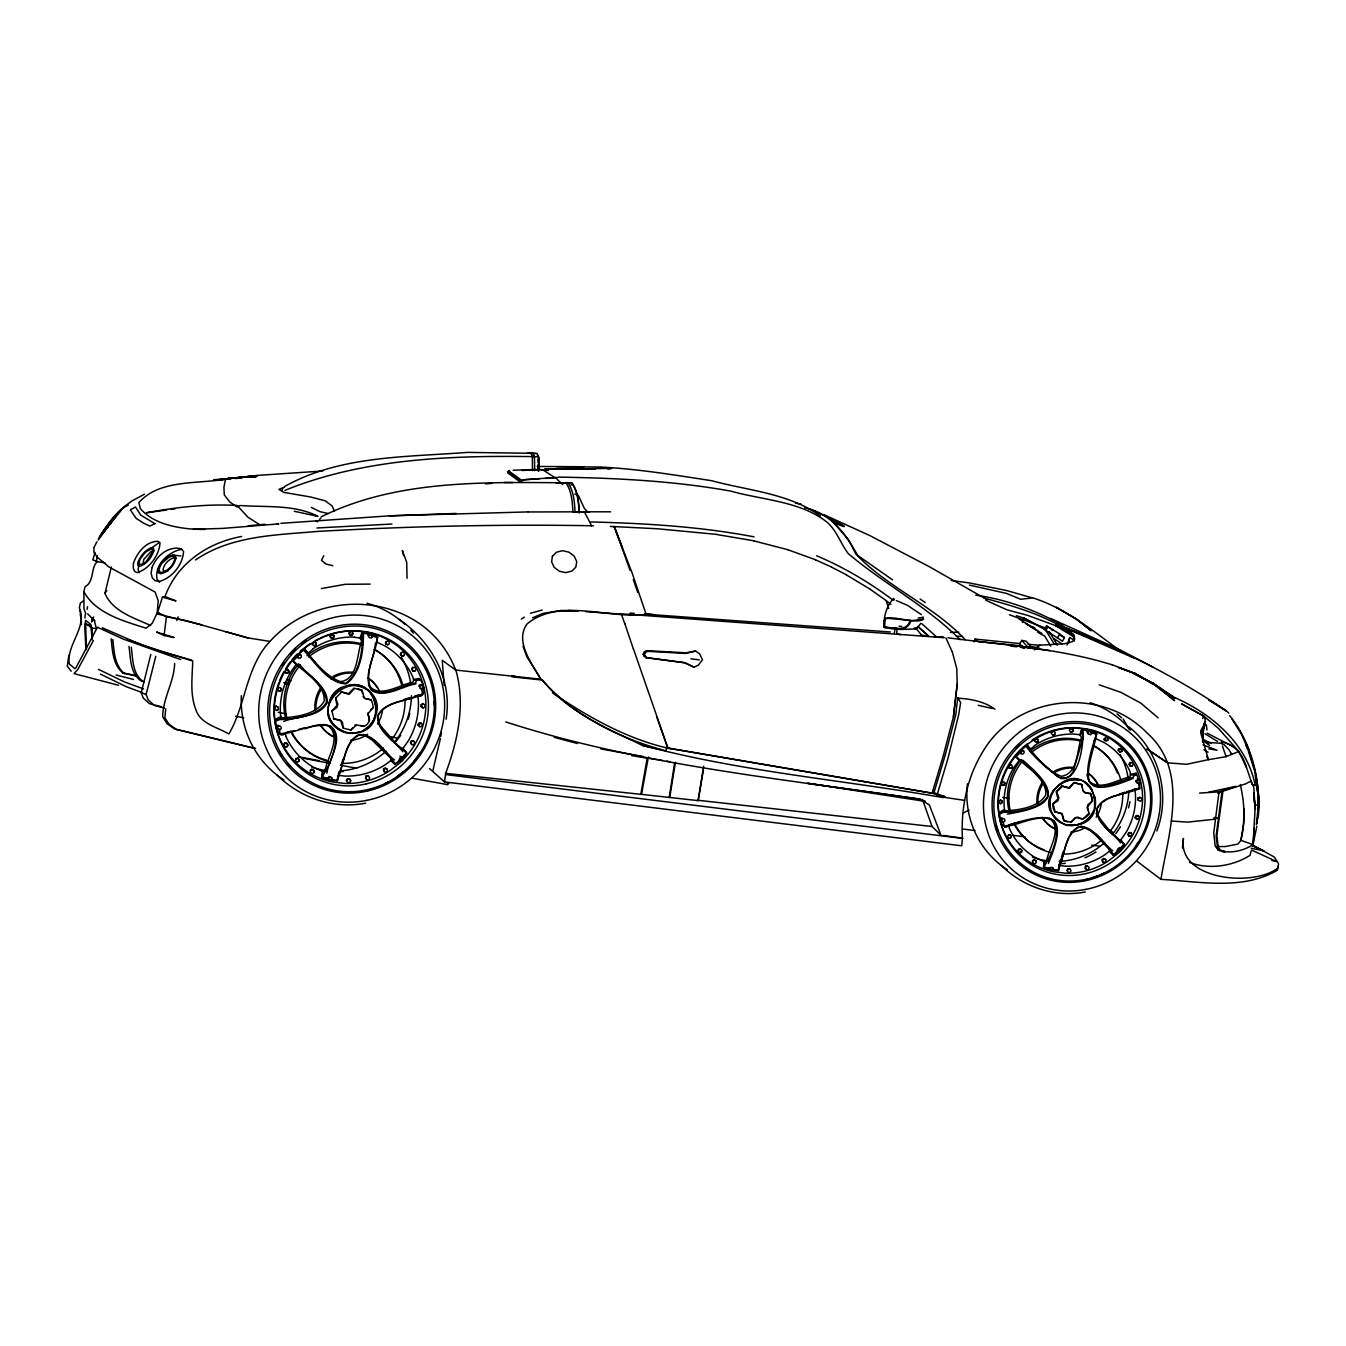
<?xml version="1.0" encoding="UTF-8"?>
<svg xmlns="http://www.w3.org/2000/svg" width="1346" height="1346" viewBox="0 0 1346 1346"><rect width="100%" height="100%" fill="white"/><g stroke="black" fill="none" stroke-linecap="round" stroke-linejoin="round"><path stroke-width="1.5" d="M1252.15 784.146L1246.497 767.472L1238.808 751.489L1226.055 756.671L1208.439 759.666L1200.851 733.284L1200.851 730.542L1204.35 724.266L1205.259 719.807L1203.526 715.954L1181.872 703.992M1253.749 794.645L1255.431 809.451M532.478 470.663L532.343 456.378L530.677 453.047L527.144 453.198M534.682 470.73L534.463 456.479L532.797 453.131L529.264 453.282M1240.272 784.499C1244.629 802.839 1245.487 821.918 1240.894 840.341L1238.068 843.992L1225.6 846.533L1216.834 846.567M429.492 768.6L444.533 781.908L961.767 845.81L962.39 838.087C960.792 806.961 967.488 775.33 984.515 748.948C1018.501 694.469 1102.66 686.662 1146.842 732.813C1189.578 770.316 1168.833 831.996 1160.891 879.342C1199.135 881.512 1242.526 890.665 1277.455 870.206L1278.347 866.033M1258.863 806.792L1258.88 805.817M538.03 470.881L538.181 464.791M538.619 470.73L538.501 456.698L536.953 453.383L533.353 453.552M538.938 470.898L538.922 457.943L537.441 455.032M1243.94 808.727L1243.569 823.752L1240.894 840.341L1253.059 844.632L1256.861 826.225M1202.853 739.694L1202.954 736.01M1205.124 721.893L1204.653 726.352L1200.851 733.284M407.047 578.292L406.711 562.392L402.353 550.564L403.615 555.612M446.081 719.218C452.811 679.595 431.359 641.234 399.055 619.328M1258.46 815.239C1260.596 780.512 1251.864 742.841 1229.571 715.584M1221.159 791.347L1222.033 791.33L1216.128 836.034L1217.793 849.831L1219.897 850.588M1257.871 810.477L1257.871 796.008M1248.449 750.176C1257.147 773.378 1261.522 799.053 1256.71 823.584M84.966 617.982L85.151 614.836M1222.033 791.33L1218.837 793.198L1213.739 832.972L1215.236 846.213L1218.601 850.201C1229.756 854.104 1243.283 850.975 1253.059 844.632L1255.195 806.961M1256.592 823.416L1258.712 800.954L1254.893 769.508M1253.059 844.632L1254.186 828.345M165.726 708.854L164.902 717.771L168.873 724.114L176.326 729.381L255.538 748.393M328.845 779.738L322.35 777.853L322.182 771.292L313.702 767.321A70.463 68.057 -50 0 1 285.789 735.993M1049.846 869.55L1044.059 867.867L1043.89 861.608L1035.831 857.839A67.064 64.776 -50 0 1 1009.248 828.009L1008.692 825.081L1010.829 824.375M1182.427 848.131L1183.454 838.423C1177.043 879.931 1253.311 887.418 1277.707 868.069L1278.599 863.896L1274.292 857.032L1253.143 845.372M922.935 617.208L923.524 618.958C914.119 626.916 878.215 607.433 884.659 626.765L884.558 627.505C893.374 628.902 907.944 632.67 910.855 620.657L923.457 619.362L922.633 618.992M953.389 716.812L957.191 683.987L956.787 668.693L952.211 651.582M957.275 683.903L953.456 716.728L943.428 755.173M173.886 637.466L164.061 635.548L166.433 616.754L185.849 620.59L247.832 637.886L269.957 641.419C322.973 582.599 428.768 594.192 456.445 672.192C465.279 706.027 457.606 741.259 445.644 773.327L444.533 781.908M994.913 709.191C984.464 701.333 969.457 698.742 957.679 698.204L955.694 715.113L945.111 755.527L933.703 793.568L932.038 793.198L932.442 792.222M304.936 650.354C314.981 662.131 325.782 676.18 340.42 681.665C358.339 679.242 356.606 654.274 361.653 640.982L360.005 637.97L361.67 633.31L362.36 634.05C362.831 650.101 359.836 673.589 345.821 683.162C328.172 682.658 316.175 662.535 304.936 650.354L305.071 649.395L303.388 649.882L293.041 660.045L292.705 661.155L296.608 664.571C307.191 674.144 325.025 685.333 324.251 701.064C316.697 714.558 295.43 717.115 281.482 717.94L280.54 714.978A70.463 68.057 -50 0 1 290.265 672.916M1083.109 730.642C1083.362 744.018 1079.744 780.848 1060.682 778.476C1048.736 768.936 1036.269 759.144 1027.486 746.508L1027.604 745.583L1026.005 746.037L1021.883 749.621M367.828 713.144L367.576 714.676C372.674 719.218 366.162 729.061 360.593 725.444M1074.983 817.863L1070.928 822.423L1075.269 818.082L1078.314 817.224C1084.169 824.509 1096.973 803.915 1083.278 818.906L1076.346 817.308M1254.994 807.533L1253.765 786.888L1250.821 781.101L1245.656 783.877L1222.942 791.128L1216.851 835.361L1218.298 847.425L1220.216 849.949L1225.062 851.682L1222.017 851.446M445.644 773.327L640.814 794.342L647.19 758.219L648.705 757.26M1022.523 622.374L1023.196 617.646L1044.075 628.818M138.806 565.303L138.167 569.61L139.176 572.689M414.719 696.033L417.445 695.344L418.185 698.254A70.345 67.939 -50 0 1 408.595 740.367L403.093 748.292L406.694 753.895L401.932 758.976M640.814 794.291L698.204 800.634L703.352 770.097M1131.969 789.967L1134.56 789.328L1135.267 792.087A67.064 64.776 -50 0 1 1126.148 832.265L1120.915 839.719L1124.331 845.052L1118.677 851.093L1114.589 854.727L1113.024 855.08L1109.239 851.328L1104.629 854.912A67.115 64.827 -49.9 0 1 1065.09 866.151L1059.437 865.478L1059.302 863.812M698.103 800.668L703.638 766.278M93.9 547.57L93.951 552.398L97.467 557.345L108.807 566.851L155.127 592.055L158.222 600.737L157.23 612.682L152.35 623.131L146.159 628.212C124.101 621.179 95.549 613.591 83.839 591.533L85.135 586.654C94.641 581.994 90.552 565.808 97.804 561.568L92.807 559.936L95.028 552.449M201.782 624.864L157.146 613.877L162.445 597.136L165.003 596.564L175.989 600.922L162.445 597.136M412.414 778.257L447.41 784.583L447.562 783.591M448.891 783.136L447.41 784.583M577.989 497.414L578.292 495.463L574.742 493.999M1074.428 641.184L1073.469 636.759C1069.128 633.495 1045.034 621.33 1062.97 625.503C1036.319 610.495 1006.051 599.307 975.783 595.201M669.77 797.185L675.423 762.307M885.197 617.848L884.558 627.505M321.593 776.945L323.107 771.359L325.059 770.198C327.633 756.654 342.187 736.245 327.919 725.544M669.198 797.455L674.699 762.543M1043.335 866.992L1044.782 861.676L1046.633 860.565C1049.072 847.677 1062.936 828.261 1049.342 818.065M277.007 720.547L281.482 717.94M1000.886 813.321L1005.142 810.83C1018.417 810.04 1038.675 807.617 1045.859 794.763C1046.599 779.805 1029.623 769.155 1019.545 760.036L1013.454 767.943M440.798 736.312L441.454 732.325M641.571 794.056L648.335 757.226M1256.356 824.61L1257.972 815.777M330.477 780.209L337.493 780.73L337.627 776.743M1051.781 870.105L1058.478 870.593L1058.898 865.175M337.493 780.73L338.502 775.363L344.458 776.053A70.514 68.108 -49.9 0 0 385.999 764.259L390.828 760.49L391.232 758.572L371.816 739.863L363.622 734.243M1058.478 870.593L1059.437 865.478M375.433 643.186C374.609 658.345 362.511 676.197 371.328 690.246C384.838 698.894 401.815 686.073 415.964 683.869M1094.584 739.677C1080.35 785.004 1085.936 798.111 1133.164 778.392M98.208 540.133C100.546 529.365 144.039 483.921 109.043 525.075M193.622 529.214C174.761 527.666 153.293 523.594 140.388 508.637L138.857 502.681C158.946 479.412 197.29 484.055 225.522 479.226L223.924 487.387L224.277 494.924L229.779 501.974L237.014 506.971L240.126 505.49C265.835 507.459 294.185 504.195 317.706 516.275L294.286 511.278M1202.786 737.608L1203.997 723.492M128.307 505.171C118.7 509.108 108.555 522.298 102.649 532.646M894.215 633.444L895.342 627.758L897.008 628.128L896.756 634.067L900.71 634.572M1066.385 824.694C1082.588 829.136 1099.295 812.513 1094.719 796.26M1094.55 808.021C1097.327 747.451 1013.202 797.942 1066.217 825.3C1121.218 830.061 1087.888 747.249 1052.505 791.667M329.232 703.235C318.329 733.755 369.612 746.155 375.854 715.18C386.134 684.626 335.608 672.596 329.063 703.285L331.234 697.817L335.524 692.197L341.127 687.739M87.053 609.368L87.574 606.676M68.848 655.25L67.3 666.186L71.187 671.217M1202.55 742.168L1203.627 727.496M1068.438 643.489L1069.767 637.516L1074.125 640.158M361.67 633.31L368.955 633.781L377.166 636.136L377.351 637.6C375.938 654.543 362.865 673.959 371.631 689.707C384.855 698.271 401.697 685.282 415.561 682.96C420.675 668.794 429.643 699.6 417.782 695.932M1027.486 746.508C1037.043 757.714 1047.323 771.073 1061.254 776.289C1078.297 774 1076.665 750.227 1081.461 737.591L1079.896 734.714L1081.477 730.272L1083.16 729.801L1096.233 732.981L1096.401 734.361C1094.046 749.823 1086.39 765.588 1088.88 781.117M1251.057 851.16L1250.098 855.282C1232.818 866.37 1208.472 869.886 1189.46 862.365M432.722 771.292L440.462 738.298M150.735 625.52C134.213 618.05 112.475 611.387 104.971 593.35L111.348 567.036M161.503 706.785L149.44 703.672L143.299 698.086L141.263 692.685L150.769 654.509M164.38 708.046L154.302 705.439L148.178 699.87L146.125 694.452L155.799 656.293M1066.991 645.037L1069.767 637.516M369.477 720.615L368.131 713.515L373.145 707.626L372.623 703.621L371.227 699.92L364.295 698.187L362.04 690.279L358.053 688.664M1088.914 813.388L1087.618 806.607L1092.414 801.005L1091.909 797.202L1090.58 793.686L1085.179 792.979L1082.992 790.792L1081.831 784.499L1074.158 782.463L1068.943 787.747L1061.809 785.98L1056.173 791.633L1057.956 798.801L1052.673 804.05L1053.161 807.953L1054.709 811.739L1062.263 813.825L1063.862 820.505L1067.344 821.851M1226.357 755.493L1226.055 756.671L1222.454 746.071M97.417 555.797L96.273 561.568L105.038 562.779M279.076 691.306L277.68 689.993L278.168 688.075L280.035 687.486L281.432 688.816L280.944 690.717L278.572 690.885L280.944 690.717M280.439 690.296L281.432 688.816M297.331 757.865L299.216 759.598L298.728 761.516L296.86 762.105L295.464 760.776L295.952 758.875L297.819 758.286L295.952 758.875M331.739 638.324L329.854 636.591L330.325 634.689L332.698 634.521L334.094 635.834L333.606 637.735L331.234 637.92L333.606 637.735M332.698 634.521L329.854 636.591M333.101 637.314L334.094 635.834M365.91 776.272L365.422 778.19L367.307 779.923L369.191 779.334L369.662 777.416L367.778 775.683L365.91 776.272L367.778 775.683M365.927 778.594L366.398 776.692M400.3 654.408C400.704 651.969 403.43 651.296 404.54 653.651L404.069 655.552C401.831 657.656 398.736 652.288 402.185 656.158M400.805 654.829L401.276 652.928M419.969 726.941L418.084 725.208L418.572 723.29L420.44 722.701L422.341 724.451L421.853 726.352L419.481 726.52M420.945 723.122L418.084 725.208M1004.166 784.516L1004.621 782.699L1004.638 784.92L1002.383 785.088L1004.638 784.92M1020.234 848.838L1022.035 850.487L1021.564 852.304L1019.797 852.859L1017.997 851.21L1018.451 849.393L1020.705 849.225L1018.451 849.393M1018.922 849.797L1017.997 851.21M1019.797 852.859L1022.035 850.487M1052.118 731.988L1051.192 733.402L1052.993 735.051L1054.776 734.495L1055.23 732.678C1054.255 729.515 1049.392 732.88 1053.901 731.416M1085.515 866.353L1085.044 868.17L1086.845 869.819L1088.628 869.264L1089.099 867.447L1087.299 865.798L1085.515 866.353L1087.299 865.798M1085.532 868.574L1085.986 866.757M1120.04 752.01L1118.257 750.361L1118.711 748.544L1122.295 749.638L1121.824 751.455L1119.569 751.623L1121.824 751.455M1119.182 748.948L1118.257 750.361M1136.983 819.394L1135.183 817.745L1135.637 815.928L1137.42 815.373L1139.221 817.022L1138.766 818.839L1136.495 819.007M1137.892 815.76L1135.183 817.745M669.13 748.376L666.539 748.46L666.018 750.832C620.27 738.786 574.54 716.089 542.539 680.588L540.587 678.99L543.363 681.042C568.365 712.354 606.592 728.119 641.756 745.078C740.25 771.712 842.764 779.889 943.041 797.589L944.926 796.613L937.052 795.099L948.106 757.865L958.588 715.18L960.64 702.646L957.763 697.615M285.739 735.875L285.201 732.914L280.321 733.907L278.942 728.96L279.951 729.801L281.314 728.354L280.792 726.487L277.899 725.242L276.536 726.672L278.067 729.381L279.951 729.801M408.225 719.235L409.773 713.38M1093.76 742.252L1094.147 740.788M1156.87 830.97C1170.616 794.628 1159.512 750.647 1128.587 726.621M86.447 649.395L85.606 623.047L91.04 627.606L92.151 639.855M932.357 792.306L932.694 791.28M93.614 616.956L91.612 621.65L92.285 619.295M932.627 791.347L943.512 755.106M1018.737 760.339L1015.826 756.772L1020.453 751.152M80.087 610.361L81.45 624.527M377.906 636.944L376.375 641.992L384.922 645.962A70.463 68.057 -50 0 1 412.936 677.358L413.676 680.369L412.717 682.237C399.274 684.727 378.933 699.247 368.4 684.912M1094.803 738.651L1096.94 733.738M338.368 773.597L338.805 772.2M280.91 717.149C271.152 716.627 277.057 740.653 284.999 733.671M1005.142 810.83L1004.604 810.073C995.317 809.585 1000.936 832.451 1008.507 825.805M1253.749 792.895L1254.691 804.117L1255.734 805.194L1258.476 804.79L1258.342 802.939M1059.706 862.483L1060.85 858.967M341.194 764.797L342.994 759.245M1061.405 857.2L1063.121 851.9M307.813 653.55L312.844 649.041M363.74 726.369L356.724 724.956L350.583 730.121L352.854 727.648M406.862 752.717C395.606 743.648 377.822 731.467 378.159 715.685C386.285 700.593 408.242 701.485 422.476 694.25L421.601 688.429M1030.212 749.537L1035.007 745.247A67.115 64.827 -50 0 1 1074.327 734.075L1079.896 734.714M1124.499 843.942C1113.781 835.311 1096.839 823.702 1097.175 808.677C1104.915 794.325 1125.811 795.166 1139.355 788.285L1138.514 782.733M360.795 638.492L362.36 634.05M1080.653 735.202L1081.477 730.272M337.005 780.158C344.475 765.723 343.55 743.446 358.793 735.135C374.424 734.596 386.235 752.549 395.118 763.636L394.815 764.444L390.828 760.49M1058.006 870.054C1065.107 856.308 1064.232 835.109 1078.752 827.201C1093.625 826.696 1104.864 843.774 1113.31 854.323L1113.024 855.08M176.78 620.573L178.143 616.821M282.037 490.247L282.727 488.379M375.416 714.978L373.431 720.413L369.141 726.032L363.555 730.356M974.151 641.941L975.194 639.098L1020.032 643.573M91.612 621.65L92.992 617.965M371.227 699.92L365.136 698.557L363.016 696.437M1090.58 793.686L1084.775 792.39L1082.756 790.354M326.859 773.26C328.676 758.723 345.35 737.507 330.443 725.982C313.82 722.92 297.281 731.753 280.877 734.479M1048.349 863.493C1068.101 816.299 1055.769 809.922 1009.904 824.644M337.812 776.07C344.896 762.896 344.139 741.966 358.793 734.664C374.407 733.133 383.189 751.825 394.546 759.952M1058.764 866.151C1065.51 853.616 1064.804 833.696 1078.735 826.747C1093.608 825.283 1101.953 843.084 1112.772 850.807M1202.533 718.512L1203.526 715.954L1181.855 704.042M910.855 620.657L910.047 620.371C907.339 632.098 893.121 628.145 884.659 626.765M1139.053 780.831L1136.226 773.227L1132.777 777.534C1118.997 780.714 1090.159 798.094 1086.979 774.32M643.186 654.291L644.162 651.885L646.551 650.64L685.938 652.81L695.663 651.027L699.651 653.887L702.511 659.742L698.305 665.176L694.048 667.195L684.677 662.821L645.828 657.656L643.186 654.291L647.174 657.723L684.744 662.636L694.048 667.195M164.868 596.884L165.121 596.328C177.117 563.368 207.873 542.573 241.607 536.482M644.583 654.61L645.525 652.457L647.796 651.346L685.871 653.449L695.663 651.027M1258.476 804.79L1258.847 802.839M292.705 661.155L297.634 656.663M1015.826 756.772L1020.52 752.515M1057.737 637.6L1059.554 633.831L1046.515 625.907L1044.614 629.591L1062.516 641.234L1064.4 637.567L1059.554 633.831M323.78 555.73L321.492 560.273L325.9 563.957L332.799 565.741M1095.476 738.533L1103.602 742.319A67.064 64.776 -50 0 1 1130.287 772.2L1130.068 776.844C1117.601 779.502 1101.886 790.338 1089.957 782.228M94.27 546.88L96.895 541.748M1045.892 630.651L1047.777 626.967M1222.134 744.119L1224.103 744.641L1228.965 749.705L1231.725 754.399L1231.354 753.424M916.424 628.801L920.883 623.316M93.412 640.494L77.732 669.568L74.047 673.606L118.465 685.265M287.623 669.366L289.104 671.418L288.162 673.151L286.21 673.252L285.217 671.604L286.176 669.871L288.128 669.77L285.672 669.45M286.21 673.252L289.104 671.418M286.412 742.992L287.893 745.061L286.934 746.794L284.999 746.879L283.501 744.809L284.46 743.076L286.9 743.413L284.46 743.076M284.999 746.879L284.006 745.23L284.965 743.497M348.782 633.243L349.741 631.51L352.181 631.846L353.174 633.495L352.215 635.228C349.405 636.759 347.857 630.752 350.263 635.312M349.287 633.663L350.229 631.93M349.775 634.891L353.174 633.495M347.302 778.779L346.343 780.529L347.84 782.581L349.775 782.497L350.734 780.764C350.532 777.382 344.694 779.452 349.741 779.115M346.847 780.932L347.806 779.199M411.624 668.962L412.566 667.229L415.022 667.549L416.015 669.198L415.056 670.931C412.246 672.462 410.698 666.472 413.104 671.015M412.112 669.383L413.071 667.633M410.395 742.588L411.354 740.855L413.306 740.771L414.787 742.841L413.845 744.574C411.035 746.105 409.487 740.098 411.893 744.658M410.9 743.009L411.859 741.276L413.794 741.192M1011.502 768.213L1009.18 767.893L1011.502 768.213L1012.411 766.547L1010.997 764.578M1008.49 838.373L1007.548 836.808L1008.457 835.159L1010.308 835.075L1011.25 836.64L1010.341 838.289L1008.019 837.969M1008.457 835.159L1009.837 834.671L1010.779 836.236L1010.341 838.289M1070.592 728.96L1069.212 730.222L1070.625 732.19L1072.476 732.106L1073.385 730.457C1073.199 727.227 1067.63 729.212 1072.442 728.876M1070.625 732.19L1073.385 730.457M1067.799 868.742L1066.89 870.391L1068.32 872.359L1070.171 872.275L1071.08 870.626L1069.649 868.658L1067.799 868.742L1069.649 868.658M1067.378 870.795L1068.287 869.146M1129.025 764.208L1129.933 762.559L1132.255 762.862L1133.197 764.444L1132.289 766.093C1129.614 767.557 1128.15 761.836 1130.438 766.177M1129.496 764.595L1130.404 762.946M1127.864 834.301L1128.772 832.636L1130.623 832.551L1132.036 834.52L1131.128 836.169C1128.47 837.633 1126.989 831.929 1129.277 836.253M1128.335 834.688L1129.244 833.039L1131.094 832.955M98.897 539.14L108.017 526.404M269.957 641.419C245.662 667.027 245.897 705.22 228.854 733.974C217.345 727.143 200.285 723.896 195.793 709.51C189.82 694.048 192.31 677.156 192.73 661.021L142.424 645.239L102.33 627.825M1032.92 648.722L1026.14 641.184L1021.833 640.41L1019.612 643.741L1023.633 648.2M113.03 520.078C123.967 505.187 91.764 545.887 105.291 530.257M104.971 593.35L106.755 590.726M290.198 672.882L295.75 664.89M354.318 688.664L349.068 694.317L341.009 691.827L348.513 693.695L353.981 688.143L361.973 690.616M1074.158 782.463L1069.481 788.352L1061.809 785.98M108.891 525.63C135.088 490.247 81.584 559.145 108 526.892M1092.666 813.186C1084.91 828.261 1061.355 829.826 1052.639 814.852M335.642 698.103L336.954 705.304L331.974 711.092L337.005 707.306L337.913 704.093L335.642 698.103L341.379 692.349M1052.673 804.05L1058.006 800.719L1058.865 797.656L1056.711 791.936L1062.162 786.468M109.043 525.529L111.146 522.82M395.64 741.848L400.654 735.438M106.183 529.129L107.949 526.858M1109.239 851.328L1109.626 849.511C1100.742 841.385 1092.902 829.489 1081.023 826.108M960.135 639.687C926.671 606.037 883.969 583.878 848.199 553.559C840.779 543.75 837.077 531.519 827.874 522.871C801.459 501.217 762.677 500.14 730.76 491.105C673.959 480.892 616.232 478.049 558.64 477.107L555.864 478.284L542.657 469.72L522.164 470.444M401.058 758.639L405.853 753.44M1120.108 848.333L1123.54 844.615M297.18 655.637L298.543 654.19L300.915 655.031L301.454 656.898L300.091 658.345L297.197 657.084L297.18 655.637L298.206 657.925M297.685 656.057L299.048 654.61L300.915 655.031M277.545 727.513L278.908 726.066M369.124 633.478L367.761 634.925L369.292 637.617L371.176 638.038L372.522 636.608L372.001 634.74L369.124 633.478L372.001 634.74M368.77 635.766L370.116 634.319M329.013 780.545L328.491 778.678L329.854 777.231L331.739 777.652L332.26 779.519L330.897 780.966L328.003 779.704M418.707 686.073L420.07 684.643L422.947 685.905L423.468 687.756L422.122 689.202L420.238 688.782L419.7 686.914L421.062 685.484M399.089 759.396L401.983 760.658L403.346 759.211L402.807 757.361L399.93 756.099M1021.866 750.546L1020.571 751.926L1021.076 753.693L1022.859 754.096L1024.155 752.734C1024.743 749.672 1018.855 750.092 1023.667 750.95M1001.895 821.716L1001.407 819.95L1002.703 818.57L1004.486 818.974L1004.991 820.74L1003.695 822.12L1000.953 820.925M1087.282 731.803L1088.578 730.441L1091.32 731.635L1091.808 733.402L1090.512 734.781L1087.77 733.587L1087.282 731.803L1088.729 734.378M1088.224 732.611L1089.52 731.231M1050.402 870.408L1049.897 868.641L1051.192 867.261L1052.976 867.665L1053.481 869.449L1052.185 870.812L1049.443 869.617M1136.714 781.303L1138.009 779.923L1139.81 780.327L1140.314 782.11L1139.019 783.473L1136.26 782.278L1135.772 780.495L1137.219 783.069M1117.096 850.285L1119.838 851.496L1121.134 850.117L1119.687 847.543M322.283 776.406C336.635 754.87 349.102 710.924 305.172 728.792M1043.991 866.488C1051.882 854.626 1060.985 834.57 1054.12 820.909C1039.179 812.547 1020.638 825.014 1004.587 826.579L1002.736 821.312M396.077 763.401L399.812 759.834M1114.219 854.104L1118.98 849.562M370.722 709.712L373.145 707.626M1090.529 793.265L1092.43 800.836L1087.905 804.891L1087.097 807.718L1088.005 810.393M319.473 519.371L320.853 518.126M400.755 760.238L394.815 764.444M1034.435 649.849L1039.751 645.171L1064.164 643.825L1072.341 641.638L1074.764 639.064L1073.788 634.622L1071.046 632.267L1055.987 624.039M378.462 723.425L396.279 743.783L401.192 748.561L403.093 748.292M1096.098 813.506L1108.263 829.102L1119.098 839.971L1120.915 839.719M149.002 549.656L158.407 543.212M300.175 651.212L309.765 643.775M1027.52 743.766L1022.943 747.316A73.677 71.17 -50 0 0 1000.128 820.421A73.677 71.17 -50 0 0 1053.952 871.821L1065.157 873.15A73.794 71.271 -50 0 0 1108.633 860.801L1117.735 853.701A73.677 71.17 -50 0 0 1140.432 780.545A73.677 71.17 -50 0 0 1086.525 729.263M123.125 507.459L131.975 500.931L144.443 494.218M157.146 613.877L159.551 613.339L166.433 616.754M164.061 635.548L156.641 632.014L159.265 632.94M151.375 551.204L143.837 559.33L142.979 563.755L144.274 564.327M83.486 600.871L80.373 603.042L79.364 607.971C87.625 627.404 66.105 644.885 69.302 663.965L74.77 668.541L75.847 667.936L97.484 627.236L123.445 639.148L180.768 659.557M284.898 490.381C364.043 458.195 452.525 455.301 536.953 456.681L538.501 456.698M521.323 619.076L524.351 617.141M316.125 644.986L315.603 642.614L316.125 644.986L314.442 646.046L312.255 644.717L314.409 642.143M278.42 707.458L276.216 706.128L274.55 707.188L275.072 709.561L276.771 710.452L278.437 709.409L277.915 707.037M275.055 707.609L276.216 706.128M385.999 641.907L387.665 640.847L389.364 641.756L389.381 643.708L387.715 644.751C384.283 644.784 386.033 638.828 386.016 643.859M313.988 770.585L311.801 769.256L310.135 770.316L310.657 772.688L312.339 773.58L314.022 772.537L313.5 770.164L314.022 772.537M310.623 770.736L311.801 769.256M421.079 704.614L422.745 703.554L424.949 704.883L424.966 706.835L423.3 707.878C419.868 707.912 421.618 701.956 421.601 706.986M421.584 705.035L423.25 703.975M383.391 769.02L385.057 767.977L387.261 769.289L387.278 771.241L385.612 772.301C382.18 772.318 383.93 766.362 383.913 771.393M383.896 769.441L385.562 768.398L387.261 769.289M1038.102 739.526L1036.487 738.685L1034.451 741.141L1036.538 742.386L1038.119 741.394L1037.631 739.139M999.035 800.988L1000.616 799.995L1002.232 800.836L1002.248 802.704L1000.667 803.697L999.052 802.839L998.547 800.584M1000.616 799.995L1001.777 802.3L1000.667 803.697M1104.629 738.449L1106.227 737.457L1107.842 738.315L1107.859 740.165L1106.261 741.175C1102.997 741.192 1104.679 735.522 1104.662 740.317M1104.174 739.913L1107.859 740.165M1036.1 860.935L1034.014 859.673L1032.416 860.683L1032.92 862.937L1034.536 863.796L1036.117 862.786L1035.629 860.531M1032.904 861.07L1034.014 859.673M1138.026 798.144L1139.625 797.152L1141.711 798.397L1141.728 800.264L1140.129 801.257L1138.043 799.995L1138.026 798.144L1138.043 799.995M1138.497 798.548L1140.096 797.539M1102.155 859.455L1103.754 858.445L1105.84 859.707L1105.857 861.575L1104.258 862.567C1100.994 862.601 1102.66 856.931 1102.643 861.709M1102.626 859.858L1104.225 858.849L1105.84 859.707M315.62 644.566L314.442 646.046M284.578 486.545C339.545 455.503 406.256 457.169 467.432 452.391L535.304 453.35M321.189 516.864C397.423 478.907 487.403 482.339 570.452 482.81M195.54 559.97C231.075 535.489 276.098 535.085 317.521 531.434C408.057 526.336 498.76 524.183 589.43 525.714L593.451 525.798M509.663 470.494L508.754 470.965L522.399 480.875M963.5 812.849L969.019 810.157M532.612 617.814L542.707 613.456L556.218 611.252L577.956 611.168L568.029 610.445M343.163 728.102L340.841 720.817L333.387 718.764L340.185 720.043L342.473 722.348L343.163 728.102L350.801 730.054M1063.862 820.505L1061.658 813.573L1054.557 811.604M354.839 725.326L356.269 724.737M418.741 694.873C405.668 701.838 384.922 701.098 377.704 715.635C376.241 731.265 394.715 740.199 402.74 751.707M1120.562 842.966C1112.94 832.013 1095.341 823.516 1096.754 808.643C1103.619 794.796 1123.355 795.503 1135.788 788.874M358.12 732.375C388.153 725.713 376.695 675.911 346.511 685.938M541.799 470.191L548.377 470.393M1004.587 826.579L1008.692 825.081M403.716 699.567L409.234 697.783M1119.754 793.904L1125.004 792.205M1126.753 791.65L1130.236 790.539M401.697 655.738L404.069 655.552M167.947 570.923L165.238 571.697L163.522 571.057L163.068 569.24C164.296 563.755 168.973 558.943 174.458 557.648L176.191 558.27M172.911 555.023C165.608 556.605 159.585 563.116 157.886 570.3L158.542 572.891L160.864 573.749C168.132 571.983 174.273 565.673 175.889 558.388L175.232 555.881L172.911 555.023L180.902 556.016M530.425 613.271L542.152 610.058M284.477 487.134L278.959 489.355L283.737 492.367L310.64 496.994L325.261 500.83L332.344 506.163L334.447 511.43M317.488 520.666L315.889 521.104L317.622 521.777M287.438 732.174L288.986 731.753M571.057 484.88L572.572 484.476C578.208 492.787 578.915 503.303 579.318 513.062M939.912 637.365L935.554 636.759L938.549 636.843M1012.293 823.988L1016.011 823.045M528.204 511.968L584.383 511.8L589.868 522.265L592.004 521.979C646.265 523.392 700.711 526.656 754.13 536.852M298.728 729.33L304.533 727.883M1017.879 822.574L1021.564 821.666M181.66 549.319C168.334 551.641 154.235 565.051 157.028 579.335L159.602 582.162M1134.897 789.883L1140.062 788.722L1139.372 782.665M294.892 730.609L286.462 732.46M1208.843 792.155L1235.813 786.316L1218.971 791.852L1199.572 793.08M419.111 694.973L422.476 694.25M1134.56 789.328L1139.355 788.285M283.737 721.439C297.668 715.635 319.339 717.553 327.196 702.797C328.273 686.224 308.537 676.887 299.906 664.655M1007.296 814.162C1056.543 806.035 1060.968 792.727 1022.691 760.103M352.45 733.52L358.171 732.157M914.674 628.818L916.088 628.532L921.791 635.346M413.676 680.369L419.38 680.1M1130.977 775.077L1136.411 774.808M1204.771 724.064L1206.42 724.972L1206.975 729.969M321.391 588.572L345.283 584.299L370.116 584.114M607.854 469.064L611.69 468.374L544.39 469.317M413.643 679.427L419.195 678.434M1130.943 774.169L1136.226 773.227M917.753 619.867L921.118 619.345M1037.648 818.082L1040.98 817.611M1214.193 819.293L1187.626 822.12L1171.357 821.043M166.87 509.983L146.411 512.759C176.242 507.173 206.712 503.808 237.081 505.44L247.883 517.15L260.451 525.243M170.959 509.427L175.047 508.872M914.22 628.161L918.847 627.135M918.157 618.033L923.356 617.343M1111.931 664.84L1112.015 664.773C1058.831 648.267 1002.871 644.97 947.937 637.785M915.936 628.935L900.339 629.457L890.463 627.859M242.364 477.46L226.666 478.772L257.995 475.357L322.771 471.016M937.943 636.961L943.411 637.281M444.18 685.467L442.245 660.331L455.638 670.056L540.335 679.192C533.84 665.277 513.836 642.614 527.026 623.972C559.869 597.001 609.435 619.53 646.147 614.348L632.132 573.009L614.197 526.589L610.276 526.437M226.666 478.772L257.608 475.66L227.575 478.638M1258.712 797.471L1256.356 785.088L1252.335 784.802L1253.042 785.526M280.877 523.325L389.751 515.821L527.767 511.917M248.236 525.764L265.112 524.25M339.293 771.881L343.264 771.527M365.658 803.175C333.657 809.434 300.36 797.909 277.326 775.279M1085.263 891.961C1054.81 897.917 1023.128 886.947 1001.188 865.411M246.284 477.14L254.125 476.484L245.965 477.123M213.56 479.731L241.91 477.46M217.968 479.765L230.536 478.789M234.726 478.453L241.018 477.965M251.5 477.157L255.69 476.82M217.682 479.832L229.779 478.907M235.819 478.436L241.859 477.981M251.938 477.207L255.959 476.905M485.502 483.887L491.727 483.416M224.412 479.294L225.522 479.226M539.191 478.823L522.45 479.832L556.605 477.443M545.466 478.453L553.845 477.948M204.642 529.331L193.218 529.281L222.14 528.44L278.807 523.897L277.31 523.661M316.899 527.985L391.955 524.031M412.616 670.611L415.056 670.931M1011.469 764.982L1009.618 765.066L1008.709 766.715L1009.651 768.28M1129.967 765.773L1132.289 766.093M1128.806 835.866L1131.128 836.169M950.36 632.452L958.722 632.098M540.638 469.384L513.146 470.208M389.398 515.855L456.008 513.432M573.884 512.119L589.531 512.069M1218.214 792.458L1219.173 792.441M1217.81 793.231L1218.837 793.198M544.659 469.283L571.259 468.812M1222.05 791.145L1222.942 791.128M610.63 511.8L586.419 511.8M556.874 466.726L600.232 467.012C637.651 468.896 674.733 475.02 711.731 480.724C747.972 490.617 789.143 493.242 820.32 515.939M584.046 466.759L537.205 466.456M570.805 468.812L595.555 468.946M910.047 620.371L885.113 618.083M504.195 482.44L512.523 482.558M556.218 483.13L572.084 482.844C577.737 491.357 578.528 501.974 578.982 511.934M199.208 529.315L204.794 529.399M938.515 637.146L936.866 637.112L921.724 623.669M1050.132 634.05L1051.579 634.101M956.333 636.204L962.558 636.389M886.997 627.488L884.002 627.354C883.464 617.309 886.408 605.683 893.66 598.516L894.484 599.778M532.343 456.378L534.463 456.479M560.575 610.411L577.956 611.168M645.828 657.656L647.174 657.723M620.405 614.028L586.233 611.74M1020.857 647.039L1038.254 648.032M629.087 614.348L642.681 615.189M940.198 637.163L943.344 637.365M646.063 614.197L653.584 614.685L645.239 614.113M890.362 631.997L646.248 614.213M647.19 758.219L631.762 755.661M1222.521 743.396L1206.386 742.302L1208.153 743.429M630.265 613.086L634.235 613.355M944.286 637.735L621.398 613.81M322.182 771.292L323.107 771.359M1043.89 861.608L1044.782 861.676M1221.949 851.429L1225.062 851.682M1147.095 749.049L1167.537 762.846L1186.785 764.292L1208.439 759.666L1206.571 756.368M932.122 793.13L665.429 747.602C624.46 737.642 587.142 716.324 552.466 692.87M1028.142 644.297L1040.273 645.34M1028.748 646.585L1038.86 647.46M1052.034 630.298L1053.464 630.416L1046.515 625.907M1010.644 646.164L1016.853 646.736M716.442 534.379L657.555 528.776L614.197 526.589L622.508 547.872M698.776 800.348L932.038 826.511L940.989 835.193L929.363 804.925L919.789 799.137C780.949 778.594 640.006 765.336 505.81 721.944M934.141 636.624L937.607 637.314M1022.657 646.046L977.819 641.554L975.194 639.098M898.977 626.176L901.77 626.462M511.951 676.802L542.589 680.1M1078.92 780.411C1062.667 776.087 1046.364 792.592 1050.637 808.795M643.926 656.444L645.34 656.596M1060.682 777.921L1066.385 777.719L1069.616 776.255L1072.897 772.284L1082.992 738.231L1082.134 730.979M1055.668 626.159L1059.824 627.085M920.664 635.194L926.704 635.884M354.149 637.297L360.005 637.97M1075.303 727.95L1086.525 729.246M1002.736 797.421L1008.861 798.128M352.585 733.284C339.142 734.378 327.398 722.146 328.071 708.888M690.885 658.833L699.365 659.877M1074.478 782.968L1081.763 784.819M962.912 838.457L445.661 774.573M85.942 649.512L84.781 627.32L85.555 620.371L90.451 624.073L91.898 628.077L96.054 628.582M1263.591 850.773L1252.201 845.54L1263.894 850.891L1251.124 848.232M962.541 829.001L975.026 830.566M1012.512 835.26L1025.013 836.825M1091.656 845.17L1099.985 846.23M808.492 508.906C811.302 508.367 867.261 536.852 833.544 522.517L848.417 539.578L857.755 555.477L892.617 579.89M1019.965 646.719L1049.914 650.656M1071.147 822.356L1063.407 820.505M951.252 580.496L969.473 582.936L1006.791 590.591L1032.5 597.944L1020.773 599.29L1006.572 593.451L969.389 585.089M942.923 835.445L962.39 838.087M807.937 783.389L919.789 799.137L925.274 801.408L807.768 783.237M964.527 800.348L944.673 797.404L933.703 793.568M1214.328 817.628L1218.433 818.267M1213.806 819.142L1214.815 819.293M656.983 759.598L647.863 758.135M1218.652 818.217L1214.277 817.493M658.884 759.901L662.686 760.524M666.472 761.146L670.274 761.769M1020.419 647.308L1024.558 648.015M930.136 792.912L667.936 748.174L633.428 648.856M716.358 534.446L753.794 540.789M1208.876 748.847L1217.036 750.26L1203.072 744.876M643.489 756.603L600.922 748.948M235.634 716.341L243.693 717.738M330.09 763.384L301.302 757.848M340.37 765.235L356.841 768.213M620.321 613.692L621.33 613.877M298.56 756.704L319.036 760.675M512.002 675.81L515.838 676.584M1271.903 860.531L1276.563 861.507L1251.629 850.083M254.041 748.342L174.677 729.01L166.988 723.677L162.698 716.728C162.849 698.305 174.172 681.631 174.644 663.494M111.213 638.845C112.357 650.875 112.929 664.503 122.856 672.95L136.4 675.709M122.856 672.95L136.081 676.045M795.469 503.084L801.307 504.296M804.656 507.812C828.362 512.271 846.129 532.545 855.652 553.744C887.165 587.563 933.182 605.279 965.082 639.569M85.269 624.275L91.107 625.537M278.269 712.253L286.496 714.036M391.232 736.851L397.39 738.197M1120.646 848.35L1118.846 847.946L1117.55 849.326L1118.055 851.093M402.807 757.361L400.923 756.94L399.577 758.37L400.099 760.238M1052.454 869.264L1057.148 870.324M331.183 779.334L336.113 780.444M978.256 705.304L992.439 708.518M642.143 745.499L660.028 749.554M283.737 682.691L287.825 683.633M284.696 683.566L288.784 684.491M328.02 513.499L319.995 511.682L311.246 507.392M285.251 682.321L289.323 683.314M285.487 682.624L289.541 683.617M286.95 679.915L291.005 680.925M160.561 633.243L173.769 637.432M116.109 675.019L133.591 679.461M753.726 540.856L788.302 549.824M554.115 737.322L577.484 743.514M984.044 598.078C1009.769 605.027 1035.764 612.447 1059.235 625.335M225.522 631.661L247.832 637.886M670.241 748.679L667.515 747.181M191.687 660.129L160.039 651.212L128.291 639.737M158.559 613.036L159.551 613.339M1091.017 732.476L1096.401 734.361M370.015 635.127L377.351 637.6M1044.614 867.043L1050.906 868.91M322.939 776.995L329.534 778.964M1016.331 615.66L1022.169 617.562M310.859 514.021L317.706 516.275M1009.433 614.752L1045.674 628.094M1030.901 626.378L1034.788 627.69M1099.329 684.845L1121.033 692.399L1140.819 703.15L1158.132 717.839M944.926 796.613L933.922 792.744L937.052 795.099M1211.232 743.48L1203.341 739.459M788.234 549.891L815.558 559.768M141.263 692.685L146.125 694.452M1059.218 626.95L1027.435 615.307L1006.909 609.788L985.608 600.181M143.585 688.933L124.505 681.951L98.494 669.366M141.767 692.416L126.406 686.746L100.395 674.094M1112.57 664.924L1135.94 673.925L1155.793 685.619L1174.637 700.694L1155.659 685.535L1134.51 673.236L1118.593 667.498L1135.94 673.925L1134.51 673.236L1154.599 684.34L1174.688 698.389L1152.647 683.078L1133.063 673.151L1154.599 684.34L1152.647 683.078L1173.376 696.706M1032.247 597.691C1066.301 608.308 1093.827 631.627 1122.211 652.272M345.804 732.51C294.808 709.527 368.871 653.147 376.342 709.443M1221.344 741.915C1235.106 744.22 1242.896 754.736 1246.497 767.472M896.335 600.568L907.456 605.33L921.371 614.617M1171.054 695.916C1209.415 712.034 1246.144 741.848 1255.044 784.449L1255.179 784.869M1050.435 618.369L1119.233 649.428L1153.354 667.347M816.601 555.78C843.925 567.238 869.583 582.532 893.273 600.299M815.491 559.835L831.492 567.003M1134.914 658.463L1056.963 624.325L1103.518 643.607L1056.846 624.308C1116.44 647.106 1174.116 675.221 1226.845 711.26L1228.848 713.144M823.584 514.542L869.785 535.557L929.463 566.767L987.005 599.626M1207.126 733.116L1234.703 747.535M831.424 567.087L846.079 574.607M385.511 643.438L387.715 644.751M313.904 641.722L316.108 643.035M421.096 706.566L423.3 707.878M1037.783 632.317L1044.664 636.035L1050.789 646.164M1023.196 617.646L1045.472 629.726L1053.716 643.237L1057.468 645.121L1049.224 631.611M1059.723 634.908L1064.4 637.567M1217.558 741.478L1204.922 733.721M1203.997 749.756L1208.069 752.212M1082.84 633.882L1086.256 635.951M846.011 574.675L870.441 589.38M1041.888 633.495L1025.972 623.535L1037.749 630.938M1018.771 618.84L1034.132 628.582M1061.085 627.623L1073.586 635.85M1054.187 638.761L1061.994 643.893M1000.179 811.89L1001.037 812.462C1016.499 812.16 1038.893 809.804 1047.979 796.159C1047.609 779.284 1028.445 767.607 1016.684 757.007M276.25 719.05L277.158 719.656C293.411 719.336 316.916 716.863 326.472 702.528C326.102 684.794 305.963 672.529 293.596 661.391M1147.061 749.032L1167.537 762.846M920.092 599.004L925.24 602.587M870.374 589.447L886.089 600.518L888.68 608.493M1057.99 776.995C1046.734 767.893 1034.99 758.606 1026.544 746.727M1203.173 740.62L1209.549 745.448M1110.013 830.196L1113.361 832.737M1136.663 860.986L1160.891 879.342M886.021 600.585L890.917 604.219M520.717 482.339L507.694 472.833L509.007 471.134L507.879 471.605L521.525 481.683M1091.017 630.668L1076.581 619.244L1056.206 607.248L1076.295 618.975L1090.95 630.601M1203.526 715.954L1218.551 728.455L1238.808 751.489M1120.966 748.376L1122.295 749.638M1090.361 730.828L1091.32 731.635M1090.866 732.611L1091.808 733.402M1138.851 779.536L1139.81 780.327M1137.067 779.132L1138.009 779.923M1139.355 781.303L1140.314 782.11M1138.06 782.682L1139.019 783.473M1054.776 734.495L1052.993 735.051M1038.119 741.394L1036.538 742.386M1021.076 753.693L1020.1 751.522M1120.192 849.326L1121.134 850.117M1118.896 850.689L1119.838 851.496M1002.703 818.57L1001.744 817.779L1000.448 819.142L1001.407 819.95M1052.522 868.641L1053.481 869.449M1048.938 867.833L1049.897 868.641M1051.226 870.021L1052.185 870.812M389.364 641.756L387.665 640.847M371.53 635.766L372.522 636.608M421.954 685.064L422.947 685.905M422.476 686.914L423.468 687.756M421.113 688.361L422.122 689.202M361.889 690.145L362.528 693.476M402.336 758.387L403.346 759.211M400.973 759.817L401.983 760.658M278.168 688.075L277.68 689.993M278.437 709.409L276.771 710.452M350.734 780.764L349.253 778.695M277.057 728.539L278.067 729.381M331.739 777.652L328.845 776.39L329.854 777.231M327.482 777.837L328.491 778.678M329.888 780.125L330.897 780.966M287.893 745.061L286.934 746.794M299.216 759.598L298.728 761.516M1117.045 713.885L1121.622 717.738M1084.943 782.447L1092.464 790.001M1060.446 822.271C1054.019 817.611 1049.207 810.376 1049.493 802.199M644.768 613.776L646.248 615.055M917.821 626.462L928.723 636.12L919.301 627.926M144.005 682.035C132.177 674.683 133.035 659.338 131.252 647.207M141.683 681.227C129.939 673.808 130.764 658.53 128.997 646.417M87.658 613.894L94.674 620.876L94.22 620.035L95.987 627.219M556.958 479.193L562.729 484.543M1005.109 783.103L1003.308 781.454L1001.996 782.413L1001.542 784.23L1002.854 785.475M1109.71 850.722L1113.31 854.323M391.333 759.851L395.118 763.636M1120.326 840.207L1123.775 843.807M402.488 748.813L406.105 752.599M945.918 637.954L952.144 651.649M124.471 673.69C114.494 665.227 114.124 651.582 112.845 639.569M1027.604 745.583L1030.481 748.746M589.868 522.265L591.483 525.798M305.071 649.395L308.083 652.726M1021.833 640.41L1028.445 647.813M588.067 512.49L584.366 508.367L578.292 495.463M1232.162 719.302L1241.332 733.957L1247.742 748.426M303.96 650.589C315.671 662.989 327.953 683.213 346.09 683.852C360.442 673.909 363.74 650.253 363.386 633.697M540.183 677.761L526.959 656.999L523.056 646.248M1123.153 719.016L1129.462 729.683M1245.757 744.876L1247.725 749.655M1245.605 742.42L1249.038 750.748M1055.045 811.638L1053.211 804.319M333.892 718.798L331.974 711.092M630.096 570.368L614.281 526.505M932.038 826.511L922.464 799.423M621.465 614.314L624.712 623.585M1248.381 751.236L1254.152 769.424M624.78 623.518L633.36 648.923M656.814 717.031L667.061 746.138M633.31 579.588L637.684 592.358M85.74 613.911L83.94 608.51L83.889 592.274M1081.679 784.365L1082.302 787.545M1255.246 775.548L1257.097 785.744M1004.604 810.073L1004.267 808.021A67.064 64.776 -50 0 1 1013.504 767.977M80.541 614.264L81.45 622.071M91.898 628.077L92.504 637.651M538.047 459.121L538.232 462.772M91.999 627.572L92.201 633.815M575.062 511.884C574.54 501.856 573.682 491.105 567.911 482.575L564.041 482.945L565.791 482.474C571.579 491.038 572.42 501.806 572.925 511.867M434.236 701.266A84.361 81.483 -50 0 1 434.354 705.085M420.036 753.02A84.361 81.483 -50 0 1 414.164 760.894M403.077 771.965A84.361 81.483 -50 0 1 396.834 776.709M388.489 781.79A84.361 81.483 -50 0 1 384.99 783.557M289.996 766.093A84.361 81.483 -50 0 1 287.506 763.249M281.886 755.611A84.361 81.483 -50 0 1 279.901 752.347M282.239 665.849A84.361 81.483 -50 0 1 284.41 662.585M290.45 654.829A84.361 81.483 -50 0 1 295.868 649.193M301.807 644.027A84.361 81.483 -50 0 1 306.518 640.528M410.799 630.197A98.914 95.549 -50 0 1 413.407 633.209M283.838 779.906A98.914 95.549 -50 0 1 241.355 695.731M366.987 603.227A98.914 95.549 -50 0 1 405.146 624.494M374.373 649.226A61.024 58.938 -50 0 1 401.428 684.273M326.304 760.053A61.024 58.938 -50 0 1 290.433 731.13M285.941 719.538A61.024 58.938 -50 0 1 298.762 663.746M306.922 655.738A61.024 58.938 -50 0 1 361.048 643.758M374.104 649.546A61.024 58.938 -50 0 1 403.48 687.587M405.028 699.97A61.024 58.938 -50 0 1 391.366 739.879M383.459 748.14A61.024 58.938 -50 0 1 342.187 763.367M329.871 761.853A61.024 58.938 -50 0 1 291.981 732.426M286.967 718.814A61.024 58.938 -50 0 1 300.309 665.042M308.47 657.016A61.024 58.938 -50 0 1 362.596 645.054M368.148 678.148A34.172 33.011 -50 0 1 379.202 690.33M382.466 710.755A34.172 33.011 -50 0 1 377.519 723.997M367.66 734.277A34.172 33.011 -50 0 1 350.498 740.3M334.229 737.238A34.172 33.011 -50 0 1 320.584 724.855M315.94 709.679A34.172 33.011 -50 0 1 322.249 687.873M331.099 679.107A34.172 33.011 -50 0 1 352.484 673.05M368.838 678.485A34.172 33.011 -50 0 1 377.149 687.655M333.202 736.38A34.172 33.011 -50 0 1 320.685 725.746M315.048 710.57A34.172 33.011 -50 0 1 320.23 688.513M333.101 676.365A34.172 33.011 -50 0 1 353.527 672.377M278.807 682.759A77.412 74.77 -50 0 0 332.748 782.009L344.526 783.422A77.53 74.871 -50 0 0 390.189 770.434L399.762 762.98A77.412 74.77 -50 0 0 423.603 686.124A77.412 74.77 -50 0 0 366.97 632.25L355.176 630.87A77.412 74.77 -50 0 0 320.483 637.937M279.531 680.874A77.412 74.77 -50 0 1 283.855 671.738M285.907 668.239A77.412 74.77 -50 0 1 290.534 661.576M291.779 659.994A77.412 74.77 -50 0 1 297.214 653.971M312.911 648.822A70.514 68.108 -49.9 0 1 354.217 637.095M315.099 640.662A77.412 74.77 -50 0 1 318.666 638.795M401.293 657.151A75.241 72.667 -50 0 1 410.749 684.138M411.439 695.714A75.241 72.667 -50 0 1 394.193 742.622M386.083 751.203A75.241 72.667 -50 0 1 340.252 770.922M326.775 770.602A75.241 72.667 -50 0 1 311.835 767.22M1138.043 842.663A80.289 77.563 -50 0 1 1135.721 846.146M1104.09 873.083A80.289 77.563 -50 0 1 1100.305 874.799M1098.386 875.59A80.289 77.563 -50 0 1 1092.481 877.642M997.823 831.054A80.289 77.563 -50 0 1 995.99 825.182M1016.213 748.023A80.289 77.563 -50 0 1 1019.191 745.061M1121.319 738.618A80.289 77.563 -50 0 1 1128.941 745.398M1129.95 801.745A74.535 71.994 -50 0 1 1128.537 807.852M1120.41 826.764A74.535 71.994 -50 0 1 1115.699 833.729M1095.997 851.951A74.535 71.994 -50 0 1 1084.91 857.839M1065.258 863.257A74.535 71.994 -50 0 1 1061.119 863.695M1007.397 869.802A94.153 90.939 -50 0 1 967.438 783.843M1090.21 702.747A94.153 90.939 -50 0 1 1130.724 730.188M1093.558 745.432A58.08 56.111 -50 0 1 1117.466 773.109M1044.042 849.73A58.08 56.111 -50 0 1 1013.689 823.399M1009.382 812.361A58.08 56.111 -50 0 1 1021.345 759.548M1030.01 751.102A58.08 56.111 -50 0 1 1080.888 740.233M1093.305 745.734A58.08 56.111 -50 0 1 1121.285 781.942M1122.749 793.736A58.08 56.111 -50 0 1 1110.113 831.239M1101.751 839.971A58.08 56.111 -50 0 1 1062.936 854.071M1051.209 852.624A58.08 56.111 -50 0 1 1015.153 824.627M1010.375 811.655A58.08 56.111 -50 0 1 1022.809 760.776M1031.473 752.33A58.08 56.111 -50 0 1 1082.369 741.461M1087.652 772.957A32.523 31.412 -50 0 1 1098.168 784.533M1101.28 803.999A32.523 31.412 -50 0 1 1096.182 817.173M1084.304 828.143A32.523 31.412 -50 0 1 1070.861 832.114M1055.365 829.203A32.523 31.412 -50 0 1 1042.376 817.409M1038.052 804.302A32.523 31.412 -50 0 1 1043.386 783.069M1055.264 772.082A32.523 31.412 -50 0 1 1072.745 768.112M1088.308 773.26A32.523 31.412 -50 0 1 1097.175 783.709M1054.389 828.379A32.523 31.412 -50 0 1 1042.46 818.267M1037.076 803.478A32.523 31.412 -50 0 1 1042.393 782.245M1054.271 771.258A32.523 31.412 -50 0 1 1073.738 767.456M1032.113 740.031A73.794 71.271 -50 0 1 1075.336 727.732M1120.108 754.534A71.624 69.168 -50 0 1 1128.2 778.661M1128.688 793.366A71.624 69.168 -50 0 1 1112.435 834.335M1104.713 842.495A71.624 69.168 -50 0 1 1059.252 861.356M1048.265 860.952A71.624 69.168 -50 0 1 1032.332 857.133M133.456 563.251L133.237 567.928L134.583 571.276L136.989 572.639C149.103 569.173 159.551 555.107 159.989 542.64L157.684 541.294C145.755 541.563 137.073 552.769 133.456 563.251M552.415 556.251L551.608 561.77L554.115 567.255L559.246 571.226L565.774 572.622L571.882 571.108L575.852 567.087L576.744 561.585L574.204 556.167L569.005 552.18L562.493 550.699L556.47 552.23L552.415 556.251M152.031 567.642L151.072 573.245L152.3 577.804L154.925 580.648L159.013 581.506C171.884 578.292 182.989 564.58 183.544 551.473L181.289 548.848C168.637 545.382 156.018 556.117 152.031 567.642M159.888 566.531L158.963 569.711L159.551 571.781L161.52 572.504C167.93 571.024 173.23 565.387 174.812 559.078L174.307 556.908L172.254 556.184L169.175 557.093L162.26 562.88L159.888 566.531M152.771 551.624L146.075 561.736L142.912 564.125L138.89 564.378L139.934 559.297L145.385 552.23L151.122 548.949L152.586 549.605L152.771 551.624M153.814 550.867C151.56 557.564 146.613 564.142 139.681 566.346L137.915 565.556L137.645 563.099C140.001 556.453 144.981 549.875 151.879 547.637L153.646 548.428L153.814 550.867M154.874 523.644L149.776 526.101L143.315 522.988L136.081 518.311L130.394 509.848L135.475 506.988L140.775 515.148L154.874 523.644M843.606 526.034L831.946 520.868L843.606 526.034M1226.156 710.806L1209.078 700.088L1226.156 710.806M366.398 800.433A94.859 91.629 -50 0 0 423.822 647.174A94.859 91.629 -50 0 0 264.809 678.283A94.859 91.629 -50 0 0 366.398 800.433M367.677 789.614A84.041 81.164 -50 0 0 414.131 652.406A84.041 81.164 -50 0 0 274.096 684.576A84.041 81.164 -50 0 0 367.677 789.614M367.71 790.96A85.656 82.729 -50 0 0 415.073 651.094A85.656 82.729 -50 0 0 272.329 683.886A85.656 82.729 -50 0 0 367.71 790.96M366.062 783.91A78.623 75.931 -50 0 0 409.537 655.536A78.623 75.931 -50 0 0 278.521 685.636A78.623 75.931 -50 0 0 366.062 783.91M1085.986 889.353A90.3 87.221 -50 0 0 1140.634 743.463A90.3 87.221 -50 0 0 989.276 773.075A90.3 87.221 -50 0 0 1085.986 889.353M1087.181 879.056A79.986 77.244 -50 0 0 1131.414 748.443A79.986 77.244 -50 0 0 998.126 779.065A79.986 77.244 -50 0 0 1087.181 879.056M1087.232 880.334A81.534 78.741 -50 0 0 1132.322 747.198A81.534 78.741 -50 0 0 996.444 778.409A81.534 78.741 -50 0 0 1087.232 880.334M1085.667 873.638A74.838 72.28 -50 0 0 1127.039 751.438A74.838 72.28 -50 0 0 1002.333 780.091A74.838 72.28 -50 0 0 1085.667 873.638"/></g></svg>
